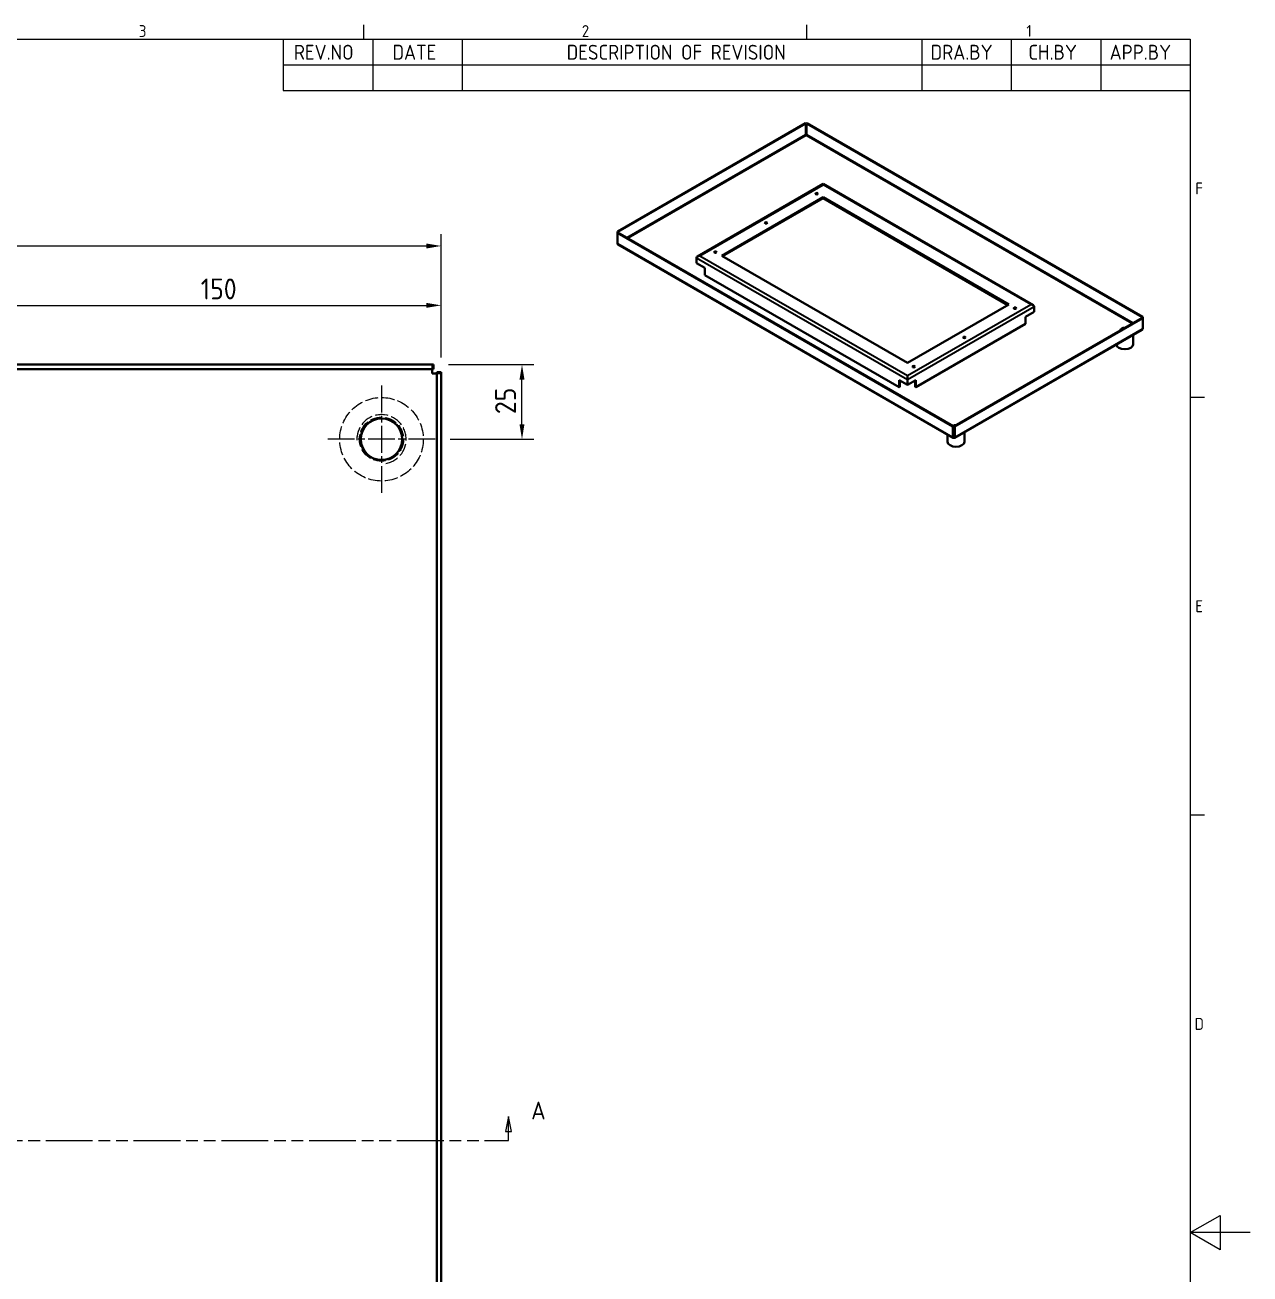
# Model space of a CAD drawing. Header units: millimetres. Extents: x 0 to 1188, y 0 to 840.
# Drawn here: x 777.5 to 1188, y 406.1 to 824.8 of the extents above; entities that cross this region are included whole.
import ezdxf

# ---------------------------------------------------------------- set-up
doc = ezdxf.new("R2010")
doc.units = ezdxf.units.MM
doc.header["$LTSCALE"] = 2
for name, pattern in [('CHAIN', [0.3543, 0.2362, -0.0295, 0.0591, -0.0295]), ('DASHED', [0.2067, 0.1654, -0.0413]), ('DOUBLE_DASH_CHAIN', [1.2403, 0.6614, -0.0827, 0.1654, -0.0827, 0.1654, -0.0827])]:
    doc.linetypes.add(name, pattern=pattern)
doc.layers.get('0').update_dxf_attribs({"color": 3, "lineweight": 25})
for name, color, linetype, lineweight in [('가려진 것(ISO)', 2, 'DASHED', 18), ('가시적인 것(ISO)', 3, 'Continuous', 40), ('가시적인 좁은 것(ISO)', 3, 'Continuous', 35), ('경계(ISO)', 7, 'Continuous', 25), ('기호(ISO)', 5, 'Continuous', 25), ('단면선(ISO)', 7, 'CHAIN', 25), ('중심 표식(ISO)', 1, 'Continuous', 25), ('치수(ISO)', 2, 'Continuous', 25)]:
    doc.layers.add(name, color=color, linetype=linetype, lineweight=lineweight)
doc.styles.add('ISO ProportionalPSTEK', font='isocp.shx')
doc.styles.add('문자 텍스트_PSTEK_POSCO', font='isocp.shx')
doc.styles.add('부품번호텍스트_PSTEK_POSCO', font='isocp.shx')
doc.styles.add('치수 텍스트_PSTEK_POSCO', font='isocp.shx')
doc.dimstyles.new('치수_PSTEK_POSCO', dxfattribs={"dimscale": 2, "dimtxt": 3.5, "dimasz": 2.5, "dimexe": 2, "dimexo": 2.5, "dimgap": 1, "dimtad": 1, "dimrnd": 1e-08, "dimdsep": 46, "dimtxsty": '치수 텍스트_PSTEK_POSCO', "dimcen": 0.09, "dimdle": 10, "dimclrd": 7, "dimclre": 7, "dimclrt": 2, "dimadec": 1, "dimazin": 2, "dimtfac": 1, "dimtmove": 0, "dimatfit": 3, "dimfxl": 0, "dimtolj": 1, "dimlwd": -1, "dimlwe": -1, "dimarcsym": 0})

# ---------------------------------------------------------------- blocks, each defined once
blk = doc.blocks.new('경계 Default Border')
at = {"layer": '경계(ISO)'}
for p, q in [((445.5, 410), (445.5, 412.4)), ((519.75, 410), (519.75, 412.4)), ((584, 350), (586.4, 350)), ((584, 280), (586.4, 280))]:
    blk.add_line(p, q, dxfattribs=at)
at = {"layer": '경계(ISO)', "flags": 128}
for points in [[(10, 10), (10, 410), (584, 410), (584, 10), (10, 10)], [(594, 210), (584, 210), (589, 212.89), (589, 207.11), (584, 210)]]:
    blk.add_lwpolyline(points, dxfattribs=at)
at = {"layer": '경계(ISO)', "color": 2, "char_height": 2, "attachment_point": 7, "style": '문자 텍스트_PSTEK_POSCO'}
for s, insert in [('1', (556.53, 410.4)), ('3', (407.82, 410.38)), ('2', (482.04, 410.38)), ('F', (584.83, 384)), ('E', (584.83, 313.98)), ('D', (584.72, 243.98))]:
    blk.add_mtext(s, dxfattribs=dict(at, insert=insert))
blk = doc.blocks.new('리비전 내역')
at = {"layer": '기호(ISO)'}
for p, q in [((432, 410), (584, 410)), ((432, 410), (432, 405.72)), ((447, 410), (447, 405.72)), ((462, 410), (462, 405.72)), ((539, 410), (539, 405.72)), ((554, 410), (554, 405.72)), ((569, 410), (569, 405.72)), ((584, 410), (584, 405.72)), ((432, 405.72), (584, 405.72)), ((432, 405.72), (432, 401.44)), ((447, 405.72), (447, 401.44)), ((462, 405.72), (462, 401.44)), ((539, 405.72), (539, 401.44)), ((554, 405.72), (554, 401.44)), ((569, 405.72), (569, 401.44)), ((584, 405.72), (584, 401.44)), ((432, 401.44), (584, 401.44))]:
    blk.add_line(p, q, dxfattribs=at)
at = {"layer": '기호(ISO)', "color": 2, "char_height": 2.5, "attachment_point": 7, "style": 'ISO ProportionalPSTEK'}
for s, insert in [('REV.NO', (433.79, 406.58)), ('DATE', (450.31, 406.58)), ('DESCRIPTION OF REVISION', (479.51, 406.58)), ('DRA.BY', (540.48, 406.58)), ('CH.BY', (556.86, 406.58)), ('APP.BY', (570.48, 406.58))]:
    blk.add_mtext(s, dxfattribs=dict(at, insert=insert))
blk = doc.blocks.new('2dTransSection0')
at = {"layer": '단면선(ISO)', "linetype": 'Continuous'}
for p, q in [((469.74, 229.47), (469.24, 226.97)), ((469.74, 226.97), (469.74, 229.47)), ((470.24, 226.97), (469.74, 229.47)), ((469.24, 226.97), (470.24, 226.97)), ((469.74, 225.47), (469.74, 226.97)), ((465.76, 225.47), (469.74, 225.47))]:
    blk.add_line(p, q, dxfattribs=at)
at = {"layer": '단면선(ISO)', "linetype": 'DOUBLE_DASH_CHAIN', "ltscale": 5.927821}
blk.add_line((54.03, 225.47), (469.74, 225.47), dxfattribs=at)
at = {"layer": '단면선(ISO)', "linetype": 'Continuous', "flags": 128}
blk.add_lwpolyline([(470.24, 226.97), (469.74, 229.47), (469.24, 226.97), (470.24, 226.97)], dxfattribs=at)
at = {"layer": '단면선(ISO)'}
blk.add_solid([(470.24, 226.97), (469.74, 229.47), (469.24, 226.97), (470.24, 226.97)], dxfattribs=at)
at = {"layer": '단면선(ISO)', "insert": (473.55, 228.97), "char_height": 3, "attachment_point": 7, "style": '부품번호텍스트_PSTEK_POSCO'}
blk.add_mtext('A', dxfattribs=at)
blk = doc.blocks.new('*D28')
at = {"layer": 'Defpoints', "color": 0, "transparency": 16777216}
for p in [(916.95, 730.82), (916.95, 708.38), (766.95, 600.94)]:
    blk.add_point(p, dxfattribs=at)
at = {"layer": '치수(ISO)', "color": 7, "transparency": 16777216}
for p, q in [((766.95, 605.94), (766.95, 734.82)), ((916.95, 713.38), (916.95, 734.82)), ((771.95, 730.82), (911.95, 730.82))]:
    blk.add_line(p, q, dxfattribs=at)
for points in [[(771.95, 731.65), (771.95, 729.98), (766.95, 730.82)], [(911.95, 731.65), (911.95, 729.98), (916.95, 730.82)]]:
    blk.add_solid(points, dxfattribs=at)
at = {"layer": '치수(ISO)', "color": 2, "transparency": 16777216, "insert": (836.37, 736.32), "char_height": 7, "attachment_point": 4, "style": '치수 텍스트_PSTEK_POSCO'}
blk.add_mtext('\\A1;150', dxfattribs=at)
blk = doc.blocks.new('*D39')
at = {"layer": 'Defpoints', "color": 0, "transparency": 16777216}
for p in [(916.95, 750.72), (116.95, 708.38), (916.95, 708.38)]:
    blk.add_point(p, dxfattribs=at)
at = {"layer": '치수(ISO)', "color": 7, "transparency": 16777216}
for p, q in [((116.95, 713.38), (116.95, 754.72)), ((916.95, 713.38), (916.95, 754.72)), ((121.95, 750.72), (911.95, 750.72))]:
    blk.add_line(p, q, dxfattribs=at)
for points in [[(121.95, 751.55), (121.95, 749.88), (116.95, 750.72)], [(911.95, 751.55), (911.95, 749.88), (916.95, 750.72)]]:
    blk.add_solid(points, dxfattribs=at)
at = {"layer": '치수(ISO)', "color": 2, "transparency": 16777216, "insert": (510.65, 756.22), "char_height": 7, "attachment_point": 4, "style": '치수 텍스트_PSTEK_POSCO'}
blk.add_mtext('\\A1;800', dxfattribs=at)
blk = doc.blocks.new('*D48')
at = {"layer": 'Defpoints', "color": 0, "transparency": 16777216}
for p in [(914.39, 710.94), (944.03, 710.94), (914.95, 685.94)]:
    blk.add_point(p, dxfattribs=at)
at = {"layer": '치수(ISO)', "color": 7, "transparency": 16777216}
for p, q in [((919.39, 710.94), (948.03, 710.94)), ((944.03, 690.94), (944.03, 705.94)), ((919.95, 685.94), (948.03, 685.94))]:
    blk.add_line(p, q, dxfattribs=at)
for points in [[(943.19, 705.94), (944.86, 705.94), (944.03, 710.94)], [(943.19, 690.94), (944.86, 690.94), (944.03, 685.94)]]:
    blk.add_solid(points, dxfattribs=at)
at = {"layer": '치수(ISO)', "color": 2, "transparency": 16777216, "insert": (938.53, 694.36), "char_height": 7, "attachment_point": 4, "rotation": 90, "style": '치수 텍스트_PSTEK_POSCO'}
blk.add_mtext('\\A1;25', dxfattribs=at)

msp = doc.modelspace()

# ---------------------------------------------------------------- linework, layer by layer
at = {"layer": '가려진 것(ISO)', "ltscale": 1.428422}
for p, q in [((913.955, 709.44), (913.955, 710.94)), ((915.455, 707.94), (916.955, 707.94))]:
    msp.add_line(p, q, dxfattribs=at)
at = {"layer": '가려진 것(ISO)', "ltscale": 13.298953}
msp.add_circle((896.955, 685.94), 14, dxfattribs=at)
at = {"layer": '가려진 것(ISO)', "ltscale": 12.494575}
msp.add_circle((896.955, 685.94), 7.399, dxfattribs=at)
at = {"layer": '가려진 것(ISO)', "ltscale": 13.526935}
msp.add_circle((896.955, 685.94), 7.12, dxfattribs=at)
at = {"layer": '가려진 것(ISO)', "ltscale": 13.433562}
msp.add_arc((896.955, 685.94), 8.249, 280, 190, dxfattribs=at)
at = {"layer": '가시적인 것(ISO)'}
for p, q in [((1038.899, 791.886), (975.983, 755.562)), ((1039.111, 791.763), (976.195, 755.439)), ((1039.111, 791.763), (1038.899, 791.886)), ((1039.111, 788.171), (1039.111, 791.763)), ((1039.411, 791.763), (1039.623, 791.886)), ((1039.411, 788.171), (1039.411, 791.763)), ((1151.824, 726.862), (1039.411, 791.763)), ((1152.036, 726.984), (1039.623, 791.886)), ((1039.049, 788.135), (1039.111, 788.171)), ((1039.473, 788.135), (1039.411, 788.171)), ((1044.918, 771.545), (1002.823, 747.241)), ((1044.918, 771.545), (1044.918, 771.274)), ((1115.297, 730.911), (1044.918, 771.545)), ((1010.976, 747.433), (1044.918, 767.029)), ((1011.259, 747.269), (1044.918, 766.702)), ((1043.005, 768.047), (1043.089, 768.096)), ((1107.143, 731.103), (1044.918, 767.029)), ((1044.918, 766.702), (1044.918, 767.029)), ((1106.86, 730.939), (1044.918, 766.702)), ((975.983, 755.562), (975.983, 755.144)), ((976.195, 755.439), (975.983, 755.562)), ((976.195, 755.266), (975.983, 755.144)), ((975.983, 751.551), (975.983, 755.144)), ((975.983, 755.144), (1088.396, 690.242)), ((976.195, 755.266), (976.195, 755.439)), ((976.195, 755.266), (1088.608, 690.365)), ((976.045, 751.515), (975.983, 751.551)), ((1088.458, 686.411), (976.17, 751.241)), ((1002.491, 746.779), (1002.491, 744.983)), ((1010.976, 747.433), (1073.202, 711.507)), ((1002.491, 744.983), (1005.32, 743.35)), ((1005.32, 743.35), (1005.32, 740.901)), ((1070.373, 703.342), (1005.32, 740.901)), ((1073.202, 711.507), (1107.143, 731.103)), ((1109.055, 729.672), (1108.972, 729.72)), ((1112.8, 727.02), (1115.628, 728.653)), ((1115.628, 730.45), (1115.628, 728.653)), ((1112.8, 724.571), (1076.03, 703.342)), ((1088.908, 690.365), (1151.824, 726.689)), ((1089.12, 690.242), (1152.036, 726.566)), ((1112.8, 724.571), (1112.8, 727.02)), ((1151.824, 726.862), (1152.036, 726.984)), ((1151.824, 726.689), (1151.824, 726.862)), ((1151.824, 726.689), (1152.036, 726.566)), ((1152.036, 726.566), (1152.036, 726.984)), ((1152.036, 726.566), (1152.036, 722.974)), ((1151.849, 722.663), (1089.058, 686.411)), ((1148.834, 720.922), (1148.834, 717.712)), ((1152.036, 722.974), (1151.974, 722.938)), ((914.394, 710.94), (119.515, 710.94)), ((914.394, 709.44), (119.515, 709.44)), ((913.955, 707.94), (913.955, 709.44)), ((913.955, 707.94), (915.455, 707.94)), ((914.394, 709.44), (914.394, 710.94)), ((915.455, 263.501), (915.455, 708.38)), ((915.455, 708.38), (916.955, 708.38)), ((916.955, 263.501), (916.955, 708.38)), ((1070.373, 703.342), (1070.373, 705.791)), ((1070.373, 705.791), (1073.202, 704.158)), ((1070.656, 703.505), (1070.373, 703.342)), ((1070.656, 705.628), (1070.656, 703.505)), ((1073.202, 705.955), (1073.202, 707.261)), ((1073.202, 705.955), (1073.202, 704.158)), ((1073.202, 704.158), (1076.03, 705.791)), ((1075.747, 703.505), (1075.747, 705.628)), ((1076.03, 703.342), (1075.747, 703.505)), ((1076.03, 705.791), (1076.03, 703.342)), ((1086.665, 687.446), (1086.665, 685.052)), ((1088.396, 686.649), (1088.334, 686.685)), ((1088.608, 690.365), (1088.396, 690.242)), ((1088.396, 690.242), (1088.396, 686.649)), ((1088.608, 686.772), (1088.396, 686.649)), ((1088.608, 686.772), (1088.608, 690.365)), ((1088.758, 686.685), (1088.758, 686.44)), ((1088.908, 686.772), (1088.908, 690.365)), ((1088.908, 690.365), (1089.12, 690.242)), ((1088.908, 686.772), (1089.12, 686.649)), ((1089.12, 686.649), (1089.12, 690.242)), ((1089.182, 686.685), (1089.12, 686.649)), ((1092.265, 688.262), (1092.265, 685.052))]:
    msp.add_line(p, q, dxfattribs=at)
msp.add_circle((896.955, 685.94), 6.944, dxfattribs=at)
for centre, major_axis, start_param, end_param in [((1039.261, 788.013), (-0.15, 0.26), 0.7853982, 2.3561945), ((1039.261, 788.013), (0.15, 0.26), 3.9269908, 5.4977871), ((1042.796, 767.927), (-0.413, 0), 3.8950804, 5.5296976), ((1025.826, 758.129), (-0.413, 0), 3.8950804, 5.5296976), ((976.47, 751.76), (-0.3, -0.52), 5.4977871, 6.2831853), ((1003.623, 746.779), (-1.131, 0), 4.712389, 6.2831853), ((1008.855, 748.331), (-0.413, 0), 3.8950804, 5.5296976), ((1109.264, 729.551), (-0.413, 0), 3.8950804, 5.5296976), ((1114.497, 730.45), (1.131, 0), 0, 1.5707963), ((1146.034, 722.53), (-1.389, 0), 4.7307848, 6.2647895), ((1151.549, 723.183), (0.3, -0.52), 0, 0.7853982), ((1092.294, 719.753), (-0.413, 0), 3.8950804, 5.5296976), ((1146.034, 717.712), (2.8, 0), 3.1558494, 6.2831853), ((1075.323, 709.955), (-0.413, 0), 3.8950804, 5.5296976), ((1088.758, 686.93), (-0.3, -0.52), 5.4977871, 7.0685835), ((1089.465, 689.87), (1.389, 0), 1.5891922, 2.3561945), ((1088.758, 686.93), (-0.15, -0.26), 5.7950385, 7.0685835), ((1089.465, 689.87), (-1.389, 0), 0.9057292, 1.158064), ((1088.758, 686.93), (0.15, -0.26), 5.4977871, 6.7713321), ((1088.758, 686.93), (0.3, -0.52), 5.4977871, 7.0685835), ((1089.465, 685.052), (2.8, 0), 3.1415927, 6.2831853)]:
    msp.add_ellipse(centre, major_axis=major_axis, ratio=0.5773503, start_param=start_param, end_param=end_param, dxfattribs=at)
for centre in [(1042.796, 768.253), (1025.826, 758.455), (1008.855, 748.657), (1109.264, 729.878), (1092.294, 720.08), (1075.323, 710.282)]:
    msp.add_ellipse(centre, major_axis=(0.413, 0), ratio=0.5773503, dxfattribs=at)
at = {"layer": '가시적인 좁은 것(ISO)'}
for p, q in [((979.157, 753.556), (1039.049, 788.135)), ((1039.261, 787.768), (979.581, 753.311)), ((1148.438, 724.734), (1039.261, 787.768)), ((1039.473, 788.135), (1148.862, 724.979)), ((1003.623, 747.433), (1044.918, 771.274)), ((1114.497, 731.103), (1044.918, 771.274)), ((976.045, 751.515), (1088.334, 686.685)), ((1002.491, 746.779), (1073.202, 705.955)), ((1003.623, 747.433), (1073.202, 707.261)), ((1073.202, 707.261), (1114.497, 731.103)), ((1073.202, 705.955), (1115.628, 730.45)), ((1089.182, 686.685), (1151.974, 722.938)), ((1088.608, 686.772), (1088.758, 686.685)), ((1088.758, 686.685), (1088.908, 686.772))]:
    msp.add_line(p, q, dxfattribs=at)
at = {"layer": '중심 표식(ISO)', "linetype": 'CHAIN', "ltscale": 19.051651}
for p, q in [((896.955, 703.94), (896.955, 667.94)), ((914.955, 685.94), (878.955, 685.94))]:
    msp.add_line(p, q, dxfattribs=at)

# ---------------------------------------------------------------- block references
at = {"xscale": 2, "yscale": 2, "zscale": 2}
msp.add_blockref('경계 Default Border', (0, 0), dxfattribs=at)
at = {"layer": '기호(ISO)', "xscale": 2, "yscale": 2, "zscale": 2}
msp.add_blockref('리비전 내역', (0, 0), dxfattribs=at)
at = {"layer": '단면선(ISO)', "xscale": 2, "yscale": 2, "zscale": 2}
msp.add_blockref('2dTransSection0', (0, 0), dxfattribs=at)

# ---------------------------------------------------------------- dimensions: what is measured, and where the dimension line sits
at = {"layer": '치수(ISO)', "color": 7}
for base, p1, p2, angle, picture, middle in [((916.955, 750.716), (116.955, 708.38), (916.955, 708.38), 180, '*D39', (516.955, 750.716)), ((916.955, 730.818), (766.955, 600.94), (916.955, 708.38), 180, '*D28', (841.975, 730.818)), ((944.027, 710.94), (914.955, 685.94), (914.394, 710.94), 90, '*D48', (944.027, 698.44))]:
    dim = msp.add_linear_dim(base=base, p1=p1, p2=p2, angle=angle, dimstyle='치수_PSTEK_POSCO', override={"dimdec": 2, "dimtp": 0, "dimtm": 0, "dimtdec": 2, "dimtofl": 0, "dimatfit": 1}, dxfattribs=at)
    dim.commit()
    dim.dimension.update_dxf_attribs({"geometry": picture, "text_midpoint": middle, "dimtype": 160})

doc.saveas('drawing.dxf')
